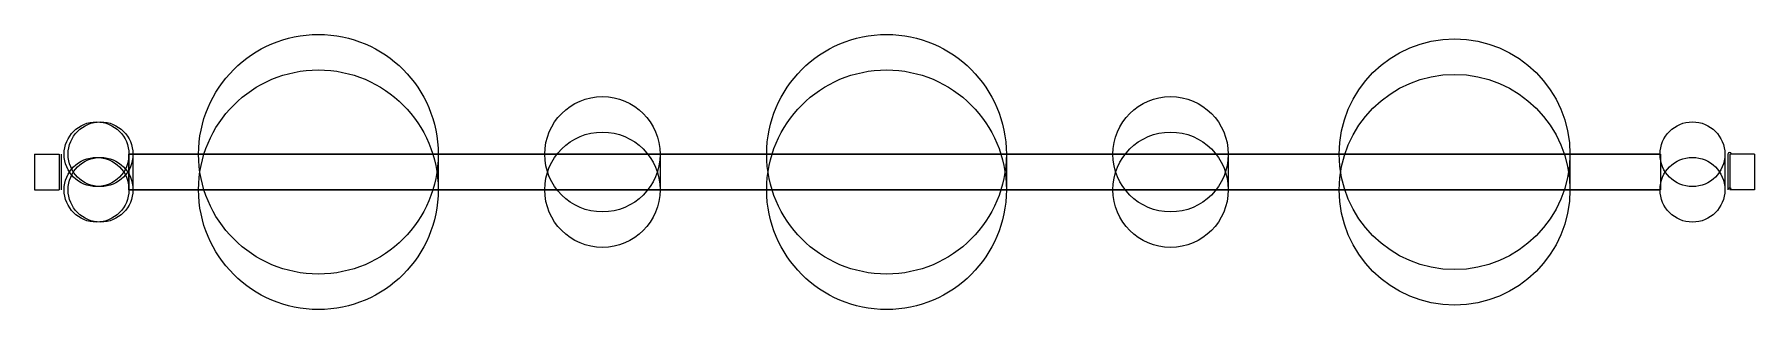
# Model space of a CAD drawing. Header units: millimetres. Extents: x 0 to 96.9, y 112.2 to 127.8.
import ezdxf

# ---------------------------------------------------------------- set-up
doc = ezdxf.new("R2010")
doc.units = ezdxf.units.MM
doc.layers.add('Body', color=7, linetype='CONTINUOUS')

msp = doc.modelspace()

# ---------------------------------------------------------------- linework, layer by layer
at = {"layer": 'Body'}
for p, q in [((0, 121, 9.8), (0, 119, 9.8)), ((0, 121, 5.3), (0, 119, 5.3)), ((0, 121, 9.8), (0, 121, 5.3)), ((0, 121, 5.3), (0, 119, 5.3)), ((0, 121, 34.925), (0, 119, 34.925)), ((0, 121, 34.925), (0, 119, 34.925)), ((0, 121, 29.425), (0, 119, 29.425)), ((0, 121, 34.925), (0, 121, 29.425)), ((0, 121, 29.425), (0, 119, 29.425)), ((0, 121, 29.425), (1.4, 121, 29.425)), ((0, 121, 9.8), (0, 119, 9.8)), ((0, 121, 9.8), (1.4, 121, 9.8)), ((0, 121, 9.8), (0, 121, 5.3)), ((0, 121, 34.925), (0, 121, 29.425)), ((0, 121, 29.425), (1.4, 121, 29.425)), ((0, 121, 9.8), (1.4, 121, 9.8)), ((1.4, 121, 29.425), (1.4, 119, 29.425)), ((1.4, 121, 29.425), (1.4, 119, 29.425)), ((1.4, 121, 9.8), (1.4, 119, 9.8)), ((1.4, 121, 9.8), (1.4, 119, 9.8)), ((1.5, 121, 29.325), (1.5, 119, 29.325)), ((1.5, 121, 29.325), (1.5, 119, 29.325)), ((1.5, 121, 9.9), (1.5, 119, 9.9)), ((1.5, 121, 29.325), (1.5, 121, 9.9)), ((1.5, 121, 9.9), (1.5, 119, 9.9)), ((1.5, 121, 29.325), (1.5, 121, 9.9)), ((5.3, 121), (5.3, 119)), ((5.3, 121), (5.3, 119)), ((5.3, 121), (91.6, 121)), ((5.3, 121, 40.225), (5.3, 119, 40.225)), ((91.6, 121, 40.225), (5.3, 121, 40.225)), ((5.3, 121, 40.225), (5.3, 119, 40.225)), ((5.3, 121), (91.6, 121)), ((91.6, 121, 40.225), (5.3, 121, 40.225)), ((5.325, 121, 3.5), (5.325, 119, 3.5)), ((5.325, 121, 3.5), (5.325, 119, 3.5)), ((5.55, 121, 36.5), (5.55, 119, 36.5)), ((5.55, 121, 36.5), (5.55, 119, 36.5)), ((22.75, 121, 14.5), (22.75, 119, 14.5)), ((22.75, 121, 14.5), (22.75, 119, 14.5)), ((35.25, 121, 10), (35.25, 119, 10)), ((35.25, 121, 10), (35.25, 119, 10)), ((54.75, 121, 14.5), (54.75, 119, 14.5)), ((54.75, 121, 14.5), (54.75, 119, 14.5)), ((67.25, 121, 10), (67.25, 119, 10)), ((67.25, 121, 10), (67.25, 119, 10)), ((86.5, 121, 14.5), (86.5, 119, 14.5)), ((86.5, 121, 14.5), (86.5, 119, 14.5)), ((91.6, 121), (91.6, 119)), ((91.6, 121), (91.6, 119)), ((91.6, 121, 40.225), (91.6, 119, 40.225)), ((91.6, 121, 40.225), (91.6, 119, 40.225)), ((95.225, 121, 36.725), (95.225, 119, 36.725)), ((95.225, 121, 36.725), (95.225, 119, 36.725)), ((95.225, 121, 3.725), (95.225, 119, 3.725)), ((95.225, 121, 3.725), (95.225, 119, 3.725)), ((95.4, 121, 10.125), (95.4, 119, 10.125)), ((95.4, 121, 29.325), (95.4, 119, 29.325)), ((95.4, 121, 10.125), (95.4, 119, 10.125)), ((95.4, 121, 29.325), (95.4, 121, 10.125)), ((95.4, 121, 29.325), (95.4, 119, 29.325)), ((95.4, 121, 29.325), (95.4, 121, 10.125)), ((95.5, 121, 10.025), (95.5, 119, 10.025)), ((96.9, 121, 10.025), (95.5, 121, 10.025)), ((95.5, 121, 10.025), (95.5, 119, 10.025)), ((95.5, 121, 29.425), (95.5, 119, 29.425)), ((95.5, 121, 29.425), (95.5, 119, 29.425)), ((96.9, 121, 29.425), (95.5, 121, 29.425)), ((96.9, 121, 10.025), (95.5, 121, 10.025)), ((96.9, 121, 29.425), (95.5, 121, 29.425)), ((96.9, 121, 5.3), (96.9, 119, 5.3)), ((96.9, 121, 10.025), (96.9, 119, 10.025)), ((96.9, 121, 5.3), (96.9, 119, 5.3)), ((96.9, 121, 10.025), (96.9, 121, 5.3)), ((96.9, 121, 10.025), (96.9, 119, 10.025)), ((96.9, 121, 29.425), (96.9, 119, 29.425)), ((96.9, 121, 34.925), (96.9, 119, 34.925)), ((96.9, 121, 29.425), (96.9, 119, 29.425)), ((96.9, 121, 34.925), (96.9, 121, 29.425)), ((96.9, 121, 34.925), (96.9, 119, 34.925)), ((96.9, 121, 10.025), (96.9, 121, 5.3)), ((96.9, 121, 34.925), (96.9, 121, 29.425)), ((0, 119, 9.8), (0, 119, 5.3)), ((0, 119, 34.925), (0, 119, 29.425)), ((0, 119, 29.425), (1.4, 119, 29.425)), ((0, 119, 9.8), (1.4, 119, 9.8)), ((0, 119, 9.8), (0, 119, 5.3)), ((0, 119, 34.925), (0, 119, 29.425)), ((0, 119, 29.425), (1.4, 119, 29.425)), ((0, 119, 9.8), (1.4, 119, 9.8)), ((1.5, 119, 29.325), (1.5, 119, 9.9)), ((1.5, 119, 29.325), (1.5, 119, 9.9)), ((5.3, 119), (91.6, 119)), ((91.6, 119, 40.225), (5.3, 119, 40.225)), ((5.3, 119), (91.6, 119)), ((91.6, 119, 40.225), (5.3, 119, 40.225)), ((95.4, 119, 29.325), (95.4, 119, 10.125)), ((95.4, 119, 29.325), (95.4, 119, 10.125)), ((96.9, 119, 10.025), (95.5, 119, 10.025)), ((96.9, 119, 29.425), (95.5, 119, 29.425)), ((96.9, 119, 10.025), (95.5, 119, 10.025)), ((96.9, 119, 29.425), (95.5, 119, 29.425)), ((96.9, 119, 10.025), (96.9, 119, 5.3)), ((96.9, 119, 34.925), (96.9, 119, 29.425)), ((96.9, 119, 10.025), (96.9, 119, 5.3)), ((96.9, 119, 34.925), (96.9, 119, 29.425))]:
    msp.add_line(p, q, dxfattribs=at)
for centre, radius in [((16, 121), 6.75), ((16, 121), 6.75), ((48, 121), 6.75), ((48, 121), 6.75), ((80, 121), 6.5), ((80, 121), 6.5), ((16, 119), 6.75), ((16, 119), 6.75), ((48, 119), 6.75), ((48, 119), 6.75), ((80, 119), 6.5), ((80, 119), 6.5), ((32, 121), 3.25), ((32, 121), 3.25), ((64, 121), 3.25), ((64, 121), 3.25), ((3.5, 121), 1.825), ((3.5, 121), 1.825), ((3.725, 121), 1.825), ((3.725, 121), 1.825), ((32, 119), 3.25), ((32, 119), 3.25), ((64, 119), 3.25), ((64, 119), 3.25), ((93.4, 121), 1.825), ((93.4, 121), 1.825), ((93.4, 121), 1.825), ((93.4, 121), 1.825), ((3.5, 119), 1.825), ((3.5, 119), 1.825), ((3.725, 119), 1.825), ((3.725, 119), 1.825), ((93.4, 119), 1.825), ((93.4, 119), 1.825), ((93.4, 119), 1.825), ((93.4, 119), 1.825)]:
    msp.add_circle(centre, radius, dxfattribs=at)
for centre, radius, start, end in [((5.3, 121, 5.3), 5.3, 180, 180), ((5.3, 121, 5.3), 5.3, 180, 180), ((91.6, 121, 34.925), 5.3, 0, 0), ((91.6, 121, 34.925), 5.3, 0, 0), ((5.3, 119, 5.3), 5.3, 180, 180), ((5.3, 119, 5.3), 5.3, 180, 180), ((91.6, 119, 34.925), 5.3, 0, 0), ((91.6, 119, 34.925), 5.3, 0, 0), ((1.4, 121, 29.325), 0.1, 0, 0), ((1.4, 121, 29.325), 0.1, 0, 0), ((1.4, 121, 9.9), 0, 0, 0), ((1.4, 121, 9.9), 0, 0, 0), ((5.3, 121, 34.925), 1.77636e-15, 180, 180), ((5.3, 121, 34.925), 1.77636e-15, 180, 180), ((91.6, 121, 5.3), 0, 0, 0), ((91.6, 121, 5.3), 0, 0, 0), ((95.5, 121, 10.125), 0.1, 0, 180), ((95.5, 121, 10.125), 0.1, 0, 180), ((95.5, 121, 29.325), 0, 180, 0), ((95.5, 121, 29.325), 0, 180, 0), ((1.4, 119, 29.325), 0.1, 0, 0), ((1.4, 119, 29.325), 0.1, 0, 0), ((1.4, 119, 9.9), 0, 0, 0), ((1.4, 119, 9.9), 0, 0, 0), ((5.3, 119, 34.925), 1.77636e-15, 180, 180), ((5.3, 119, 34.925), 1.77636e-15, 180, 180), ((91.6, 119, 5.3), 0, 0, 0), ((91.6, 119, 5.3), 0, 0, 0), ((95.5, 119, 10.125), 0.1, 0, 180), ((95.5, 119, 10.125), 0.1, 0, 180), ((95.5, 119, 29.325), 0, 180, 0), ((95.5, 119, 29.325), 0, 180, 0)]:
    msp.add_arc(centre, radius, start, end, dxfattribs=at)

doc.saveas('drawing.dxf')
